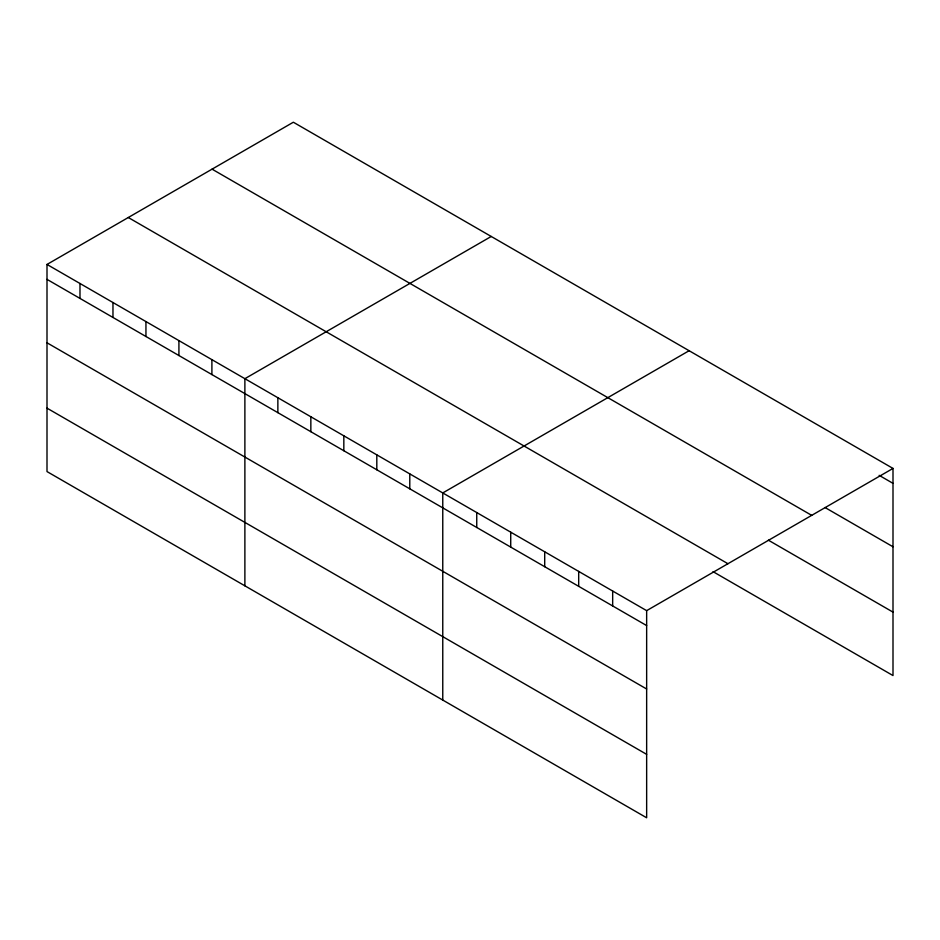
<?xml version="1.0" encoding="UTF-8"?>
<svg xmlns="http://www.w3.org/2000/svg" width="940" height="940" viewBox="0 0 940 940"><rect width="100%" height="100%" fill="white"/><g stroke="black" fill="none" stroke-linecap="round" stroke-linejoin="round"><path stroke-width="1.41" d="M47 264.446L646.65 610.648L646.65 817.777L47 471.575L47 264.446L293.351 122.224L893 468.426L893 675.555L713.037 571.649M491.232 236.469L244.882 378.691L244.882 585.832M689.126 350.714L442.764 492.948L442.764 700.077M646.65 610.648L893 468.426M879.159 475.346L893 483.348M825.038 507.53L893 546.774M212.052 169.153L811.702 515.355M768.403 540.195L893 612.116M128.298 217.516L727.948 563.718M47 279.368L646.65 625.57M47 342.795L646.65 688.996M47 408.148L646.65 754.35M612.668 591.037L612.668 605.959M578.688 571.414L578.688 586.337M544.707 551.803L544.707 566.714M510.726 532.181L510.726 547.104M476.745 512.559L476.745 527.481M409.781 473.901L409.781 488.824M376.811 454.866L376.811 469.788M343.829 435.819L343.829 450.742M310.846 416.784L310.846 431.695M277.864 397.738L277.864 412.66M211.9 359.656L211.9 374.578M178.917 340.609L178.917 355.531M145.947 321.574L145.947 336.497M112.965 302.527L112.965 317.45M79.982 283.492L79.982 298.415"/></g></svg>
